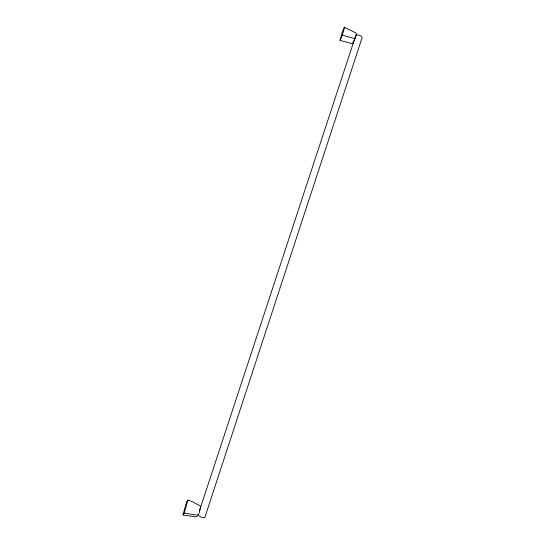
<?xml version="1.0" encoding="UTF-8"?>
<svg xmlns="http://www.w3.org/2000/svg" width="545" height="545" viewBox="0 0 545 545"><rect width="100%" height="100%" fill="white"/><g stroke="black" fill="none" stroke-linecap="round" stroke-linejoin="round"><path stroke-width="0.82" d="M355.306 38.177L356.375 33.695L355.803 32.918L344.454 27.25L342.083 32.516L340.053 40.425L352.016 43.634L352.84 43.389L355.306 38.177L353.76 38.354L342.43 35.173L340.053 40.425M352.84 43.389L353.201 41.897M342.43 35.173L344.454 27.25M182.936 514.971L186.628 501.904L187.93 500.01L193.073 502.047L200.178 505.91L200.724 506.986L198.707 514.398L196.881 515.114L184.217 513.158L182.936 514.971L195.498 516.898L197.317 516.19M184.217 513.158L187.93 500.01M199.272 511.285L355.79 35.405L357.288 34.887L359.755 35.377L361.737 36.59L362.064 37.803L204.859 517.409L203.966 517.75L201.561 517.28L197.944 515.325"/></g></svg>
